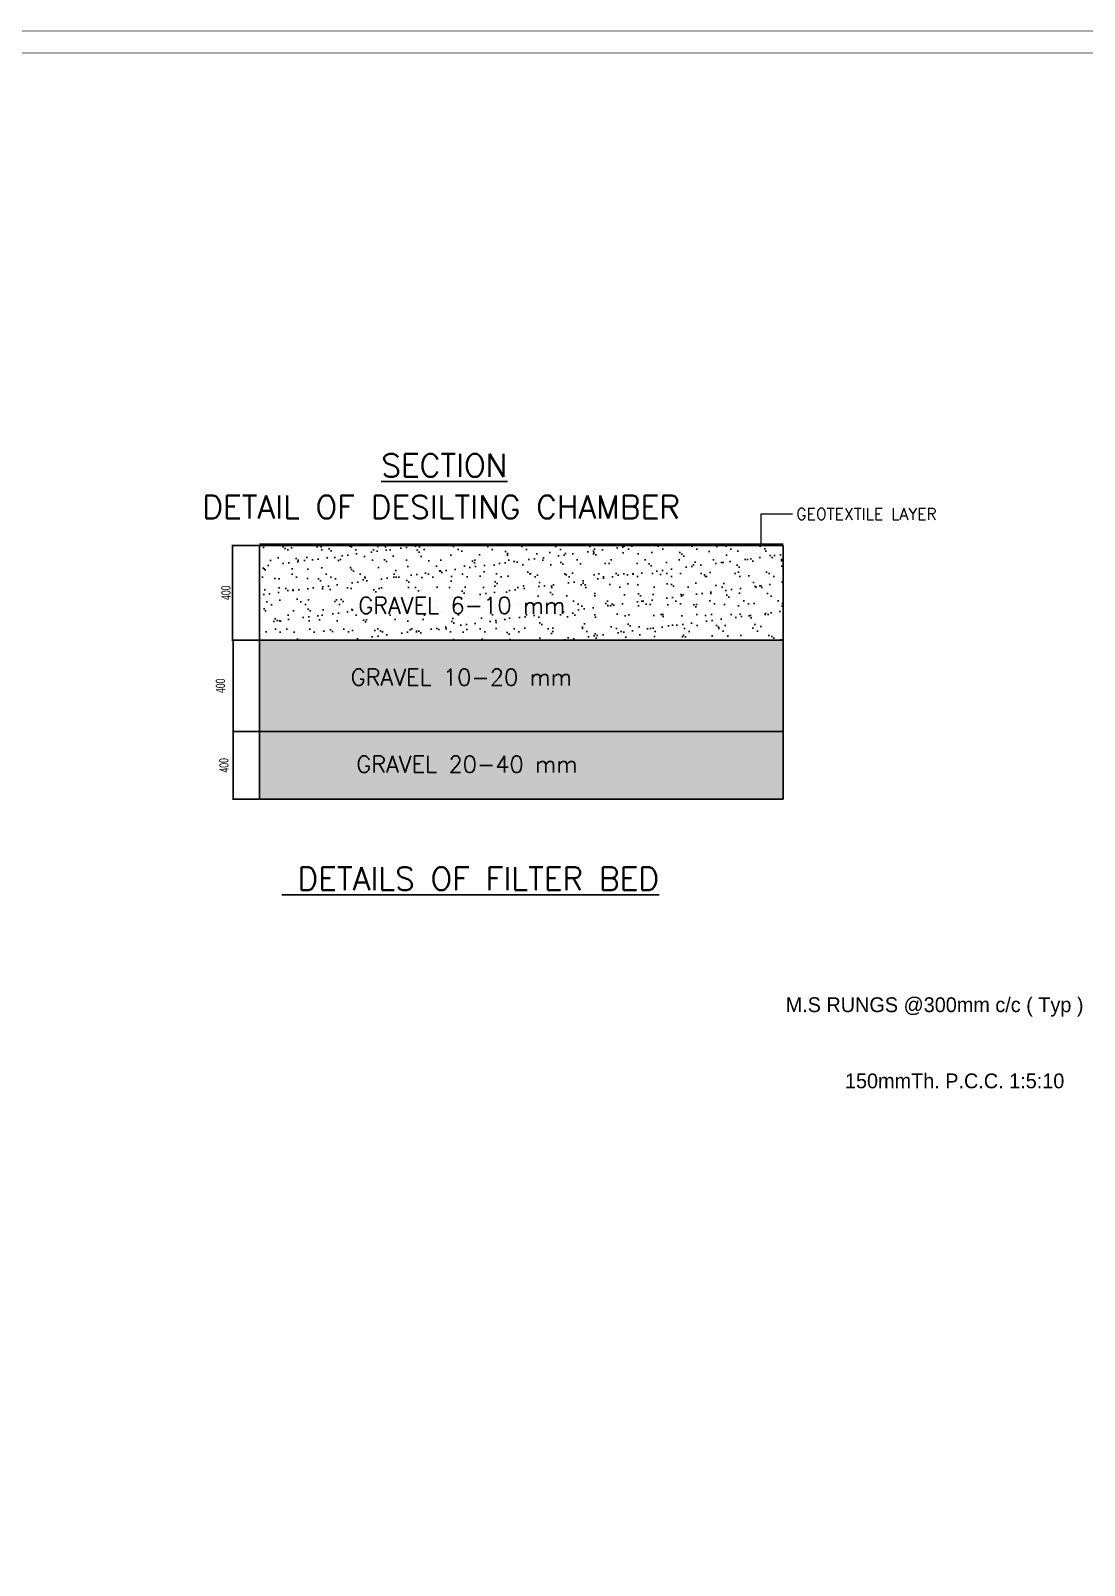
# Model space of a CAD drawing. Header units: millimetres. Extents: x 5085619 to 5232807, y 157605 to 261568.
# Drawn here: x 5170276 to 5194228, y 226668 to 261568 of the extents above; entities that cross this region are included whole.
import ezdxf

# ---------------------------------------------------------------- set-up
doc = ezdxf.new("R2010")
doc.units = ezdxf.units.MM
doc.header["$MEASUREMENT"] = 0
doc.layers.get('0').update_dxf_attribs({"color": 8, "lineweight": 15})
doc.layers.add('HATCH', color=8, linetype='Continuous', lineweight=13)
doc.layers.add('wall', color=7, linetype='Continuous', lineweight=0)
doc.layers.add('PL-TEXT', color=7, linetype='Continuous')
doc.styles.add('ROMANC', font='romans.shx', dxfattribs={"width": 0.8, "height": 3})
doc.styles.add('ROMANS', font='GOTHIC.TTF', dxfattribs={"width": 0.7})
doc.styles.get("Standard").update_dxf_attribs({"font": 'GOTHIC.TTF'})
doc.styles.add('TEXT', font='romans.shx')
doc.dimstyles.new('TD', dxfattribs={"dimtxt": 180, "dimasz": 100, "dimexe": 100, "dimexo": 220, "dimgap": 50, "dimtad": 1, "dimdec": 0, "dimzin": 0, "dimdsep": 46, "dimtxsty": 'Standard', "dimcen": 175, "dimdle": 100, "dimclrd": 256, "dimclre": 256, "dimclrt": 256, "dimadec": 0, "dimazin": 0, "dimtfac": 1, "dimtdec": 0, "dimtmove": 2, "dimatfit": 3, "dimfxl": 1, "dimtolj": 1, "dimtzin": 0, "dimlwd": -1, "dimlwe": -1, "dimarcsym": 0})

msp = doc.modelspace()

# ---------------------------------------------------------------- hatches: boundary and pattern name
at = {"lineweight": -3}
h = msp.add_hatch(dxfattribs=at)
h.set_pattern_fill('AR-SAND', color=11, scale=248.801438, angle=360, style=0)
h.set_pattern_definition([(37.5, (6175542.73, 408737.62), (-15.67284, 479.39652), [0, -378.17819, 0, -422.96244, 0, -404.30234]), (7.5, (6175542.7, 408737.6), (440.323, 702.154), [0, -204.01718, 0, -340.85797, 0, -130.62075]), (327.5, (6175236.7, 408737.62), (774.80297, 1.40798), [0, -124.40072, 0, -447.84259, 0, -584.68338]), (317.5, (6175236.7, 408737.6), (747.92862, 218.36694), [0, -62.20036, 0, -293.5857, 0, -335.88194])])
h.paths.add_polyline_path([(5187383, 247707), (5187383, 249864), (5175480, 249864), (5175480, 247707)])
h.paths.add_polyline_path([(5178131, 248215), (5183604, 248215), (5183604, 248779), (5178131, 248779)], flags=24)
at = {"layer": 'PL-TEXT'}
h = msp.add_hatch(dxfattribs=at)
h.set_pattern_fill('TRIANG', color=256, scale=497.602876, angle=360, style=0)
h.set_pattern_definition([(60, (6175542.73, 408737.62), (-93.30054, 161.601274), [93.30054, -93.30054]), (120, (6175542.73, 408737.62), (-186.601078, 1e-07), [93.30054, -93.30054]), (360, (6175496.08, 408818.42), (93.30054, 161.601274), [93.30054, -93.30054])])
h.paths.add_polyline_path([(5175480, 245633), (5175480, 244088), (5187383, 244088), (5187383, 245633)])
h.paths.add_polyline_path([(5178086, 244602), (5183917, 244602), (5183917, 245167), (5178086, 245167)], flags=24)
at = {"layer": 'wall', "lineweight": -3}
h = msp.add_hatch(dxfattribs=at)
h.set_pattern_fill('AR-SAND', color=1, scale=124.400719, angle=360, style=0)
h.set_pattern_definition([(37.5, (6175542.73, 408737.62), (-7.83642, 239.698262), [0, -189.089093, 0, -211.481222, 0, -202.15117]), (7.5, (6175542.73, 408737.62), (220.16149, 351.077), [0, -102.00859, 0, -170.428985, 0, -65.310377]), (327.5, (6175389.72, 408737.62), (387.401487, 0.70399), [0, -62.20036, 0, -223.921294, 0, -292.34169]), (317.5, (6175389.72, 408737.62), (373.96431, 109.18347), [0, -31.10018, 0, -146.79285, 0, -167.94097])])
h.paths.add_polyline_path([(5187383, 245633), (5187383, 247707), (5175480, 247707), (5175480, 245633)])
h.paths.add_polyline_path([(5177960, 246583), (5183791, 246583), (5183791, 247147), (5177960, 247147)], flags=24)

# ---------------------------------------------------------------- linework, layer by layer
at = {"layer": 'PL-TEXT'}
for p, q in [((5175463, 249864), (5174848, 249864)), ((5174865, 247728), (5174865, 249844)), ((5175463, 247707), (5174848, 247707)), ((5175463, 247707), (5174863, 247707)), ((5174880, 245654), (5174880, 247686)), ((5175463, 245633), (5174863, 245633)), ((5175463, 245633), (5174863, 245633)), ((5174880, 244109), (5174880, 245612)), ((5175463, 244088), (5174863, 244088))]:
    msp.add_line(p, q, dxfattribs=at)
at = {"layer": 'PL-TEXT', "const_width": 13.5}
for points in [[(5085626, 157611), (5232801, 157611), (5232801, 261561), (5085626, 261561)], [(5086126, 158111), (5232301, 158111), (5232301, 261061), (5086126, 261061)]]:
    msp.add_lwpolyline(points, close=True, dxfattribs=at)
at = {"layer": 'PL-TEXT'}
for points in [[(5174861, 249844), (5174868, 249844), (5174865, 249864)], [(5174861, 247728), (5174868, 247728), (5174865, 247707)], [(5174876, 247686), (5174883, 247686), (5174880, 247707)], [(5174876, 245654), (5174883, 245654), (5174880, 245633)], [(5174876, 245612), (5174883, 245612), (5174880, 245633)], [(5174876, 244109), (5174883, 244109), (5174880, 244088)]]:
    msp.add_solid(points, dxfattribs=at)
at = {"layer": 'wall', "color": 1, "lineweight": -3}
for p, q in [((5175480, 249888), (5187383, 249888)), ((5175480, 249880), (5187383, 249880)), ((5175480, 249872), (5187383, 249872)), ((5175480, 249864), (5187383, 249864)), ((5175480, 249864), (5175480, 244088)), ((5187383, 249864), (5187383, 244088)), ((5175480, 247707), (5187383, 247707)), ((5175480, 245633), (5187383, 245633)), ((5175480, 244088), (5187383, 244088))]:
    msp.add_line(p, q, dxfattribs=at)

# ---------------------------------------------------------------- texts
at = {"layer": 'HATCH', "color": 3, "lineweight": -3, "style": 'TEXT'}
msp.add_text('GEOTEXTILE LAYER', height=260.64, dxfattribs=at).set_placement((5187680, 250447))
at = {"layer": 'PL-TEXT'}
for s, height, style, p in [('%%USECTION', 522.5, 'ROMANC', (5178246, 251420)), ('DETAIL OF DESILTING CHAMBER', 522.48, 'ROMANC', (5174177, 250474)), ('GRAVEL 6-10 mm', 376.19, 'TEXT', (5177724, 248309)), ('GRAVEL 10-20 mm', 376.19, 'TEXT', (5177553, 246677)), ('GRAVEL 20-40 mm', 376.19, 'TEXT', (5177679, 244697)), ('%%u DETAILS OF FILTER BED', 522.48, 'ROMANC', (5175984, 242021)), ('M.S RUNGS @300mm c/c ( Typ )', 337.2, 'ROMANS', (5187439, 239248)), ('150mmTh. P.C.C. 1:5:10', 337.2, 'ROMANS', (5188787, 237516))]:
    msp.add_text(s, height=height, dxfattribs=dict(at, style=style)).set_placement(p)
at = {"layer": 'PL-TEXT', "char_height": 209.9, "attachment_point": 5, "rotation": 91.5926, "style": 'ROMANS'}
for insert in [(5174717, 248786), (5174591, 246670), (5174670, 244861)]:
    msp.add_mtext('\\A1;400', dxfattribs=dict(at, insert=insert))

# ---------------------------------------------------------------- leaders
at = {"layer": 'HATCH', "color": 3, "lineweight": -3}
msp.add_leader([(5186881, 249875), (5186881, 250579), (5187592, 250579)], dimstyle='TD', override={"dimscale": 1, "dimtad": 0}, dxfattribs=at)

doc.saveas('drawing.dxf')
